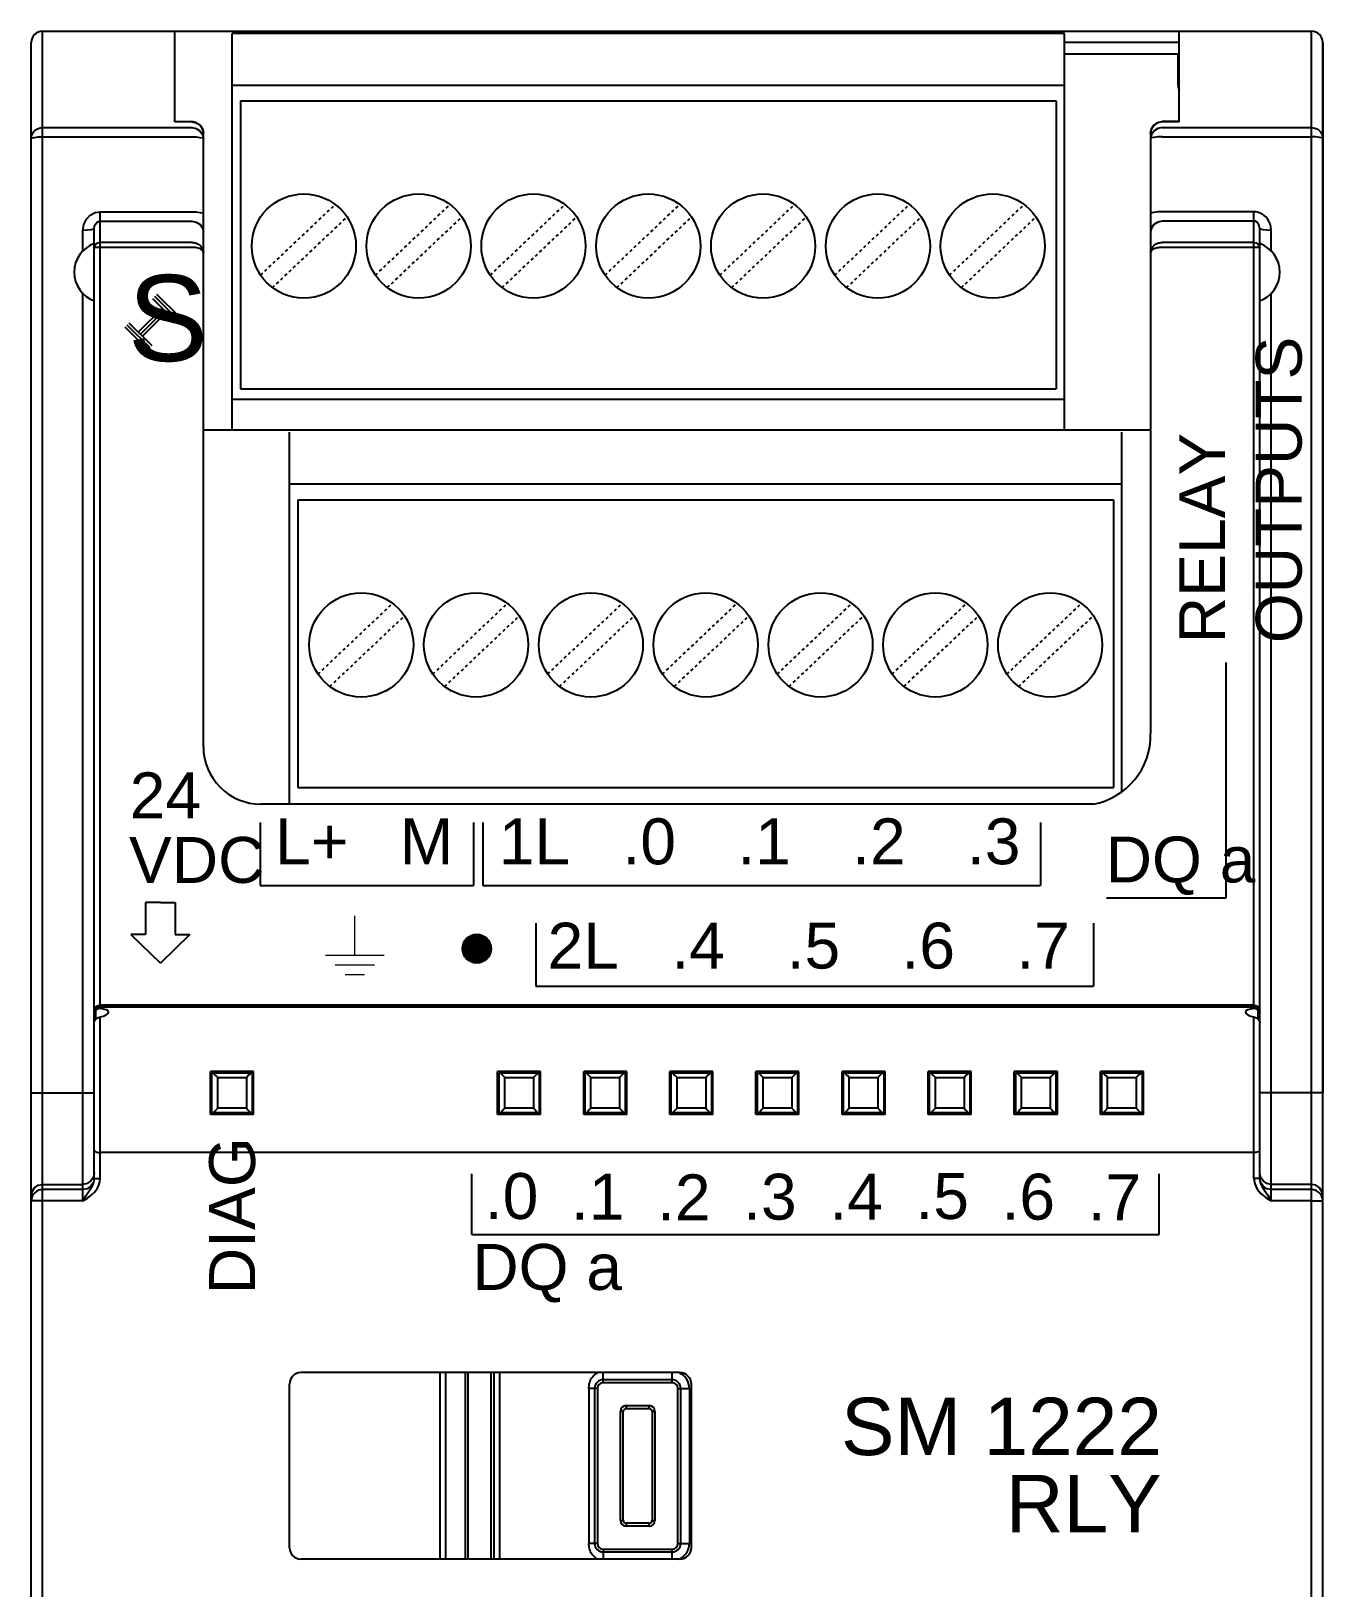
# Model space of a CAD drawing. Header units: inches. Extents: x 57 to 2760, y -193 to 2149.
# Drawn here: x 440 to 485, y 1549.4 to 1603.7 of the extents above; entities that cross this region are included whole.
import ezdxf

# ---------------------------------------------------------------- set-up
doc = ezdxf.new("R2010")
doc.units = ezdxf.units.IN
doc.header["$MEASUREMENT"] = 0
doc.linetypes.add('DOT', pattern=[0.2, 0.1, -0.1])
doc.styles.get("Standard").update_dxf_attribs({"font": 'arial.ttf'})

msp = doc.modelspace()

# ---------------------------------------------------------------- linework, layer by layer
at = {"color": 7, "linetype": 'Continuous'}
for p, q in [((440.37329, 1603.68422), (484.57329, 1603.68422)), ((440.37329, 1503.68422), (440.37329, 1603.68422)), ((444.97329, 1600.51791), (444.97329, 1603.68422)), ((479.97329, 1600.51791), (479.97329, 1603.68422)), ((484.57329, 1503.68422), (484.57329, 1603.68422)), ((439.97329, 1504.08422), (439.97329, 1603.28422)), ((475.97329, 1603.60422), (446.97329, 1603.60422)), ((446.97329, 1589.78895), (446.97329, 1603.60422)), ((475.97329, 1589.78895), (475.97329, 1603.60422)), ((479.97329, 1603.28422), (475.97329, 1603.28422)), ((484.97329, 1504.08422), (484.97329, 1603.28422)), ((484.97329, 1603.28422), (484.97329, 1566.68422)), ((479.97329, 1602.88422), (475.97329, 1602.88422)), ((479.92329, 1602.88422), (479.92329, 1601.88422)), ((475.97329, 1601.79422), (446.97329, 1601.79422)), ((479.97329, 1601.74784), (479.94488, 1601.74784)), ((447.26329, 1601.25422), (475.68329, 1601.25422)), ((447.26329, 1601.25422), (447.26329, 1591.22222)), ((475.68329, 1601.25422), (475.68329, 1591.22222)), ((444.97329, 1600.53058), (445.57329, 1600.53058)), ((445.57329, 1600.51791), (444.97329, 1600.51791)), ((445.72449, 1600.5009), (445.57329, 1600.53058)), ((479.1504, 1600.45221), (479.05727, 1600.36804)), ((479.25765, 1600.50138), (479.1504, 1600.45221)), ((479.22208, 1600.5009), (479.37329, 1600.53058)), ((479.37329, 1600.51791), (479.25765, 1600.50138)), ((479.97329, 1600.53058), (479.37329, 1600.53058)), ((479.97329, 1600.51791), (479.37329, 1600.51791)), ((440.37329, 1600.32249), (445.57329, 1600.32249)), ((440.37329, 1600.00264), (445.57329, 1600.00264)), ((445.94268, 1600.08424), (445.97329, 1599.93594)), ((445.97329, 1578.74631), (445.97329, 1600.13058)), ((478.97329, 1600.13058), (478.97329, 1579.20822)), ((479.00389, 1600.08424), (478.97329, 1599.93594)), ((479.37329, 1600.32249), (484.57329, 1600.32249)), ((479.37329, 1600.00264), (484.57329, 1600.00264)), ((442.37329, 1597.38679), (445.57329, 1597.38679)), ((442.37329, 1569.62007), (442.37329, 1597.38679)), ((482.57329, 1597.38679), (479.37329, 1597.38679)), ((482.57329, 1569.62007), (482.57329, 1597.38679)), ((441.77329, 1596.007), (441.77329, 1596.74021)), ((442.17329, 1569.47356), (442.17329, 1596.80036)), ((442.37329, 1597.06189), (445.57329, 1597.06189)), ((445.97329, 1595.96918), (445.97329, 1596.67552)), ((482.57329, 1597.06189), (479.37329, 1597.06189)), ((482.77329, 1569.47356), (482.77329, 1596.80039)), ((483.17329, 1596.007), (483.17329, 1596.74021)), ((445.57329, 1596.3199), (442.37329, 1596.3199)), ((445.57329, 1596.14705), (442.37329, 1596.14705)), ((482.57329, 1596.3199), (479.37329, 1596.3199)), ((482.57329, 1596.14705), (479.37329, 1596.14842)), ((441.77329, 1562.92192), (441.77329, 1594.56144)), ((483.17329, 1562.92192), (483.17329, 1594.56144)), ((447.26329, 1591.22222), (475.68329, 1591.22222)), ((446.97329, 1590.85511), (475.97329, 1590.85511)), ((445.97329, 1589.78895), (478.97329, 1589.78895)), ((448.97329, 1576.74622), (448.97329, 1589.70422)), ((477.97329, 1577.17599), (477.97329, 1589.70422)), ((477.97329, 1587.89422), (448.97329, 1587.89422)), ((449.26329, 1587.35422), (477.68329, 1587.35422)), ((449.26329, 1587.35422), (449.26329, 1577.32222)), ((477.68329, 1587.35422), (477.68329, 1577.32222)), ((449.26329, 1577.32222), (477.68329, 1577.32222)), ((476.97319, 1576.74622), (447.97329, 1576.74622)), ((454.9989, 1571.71541), (455.49181, 1572.20832)), ((455.00464, 1571.67474), (455.53248, 1572.20258)), ((455.01042, 1571.77334), (455.43388, 1572.1968)), ((455.01234, 1571.63604), (455.57118, 1572.19488)), ((455.02003, 1571.59733), (455.60989, 1572.18719)), ((455.02195, 1571.83126), (455.37596, 1572.18527)), ((455.02773, 1571.55863), (455.64859, 1572.17949)), ((455.03347, 1571.88919), (455.31803, 1572.17375)), ((455.03543, 1571.51992), (455.6873, 1572.17179)), ((455.05352, 1571.49161), (455.71561, 1572.1537)), ((455.07211, 1571.46379), (455.74343, 1572.13511)), ((455.0907, 1571.43597), (455.77125, 1572.11652)), ((455.10928, 1571.40816), (455.79906, 1572.09794)), ((455.11044, 1572.01256), (455.19466, 1572.09678)), ((455.12787, 1571.38034), (455.82688, 1572.07935)), ((455.14759, 1571.35366), (455.85356, 1572.05963)), ((455.17541, 1571.33507), (455.87215, 1572.03181)), ((455.20322, 1571.31648), (455.89074, 1572.004)), ((455.23104, 1571.2979), (455.90932, 1571.97618)), ((455.25886, 1571.27931), (455.92791, 1571.94836)), ((455.28668, 1571.26072), (455.9465, 1571.92054)), ((455.31767, 1571.24531), (455.96191, 1571.88955)), ((455.35637, 1571.23761), (455.96961, 1571.85085)), ((455.39508, 1571.22991), (455.97731, 1571.81214)), ((455.43378, 1571.22221), (455.98501, 1571.77344)), ((455.47249, 1571.21452), (455.9927, 1571.73473)), ((455.51788, 1571.2135), (455.99372, 1571.68934)), ((455.57581, 1571.22503), (455.98219, 1571.63141)), ((455.63373, 1571.23655), (455.97067, 1571.57349)), ((455.69532, 1571.25174), (455.95548, 1571.5119)), ((455.83517, 1571.34518), (455.86204, 1571.37205)), ((442.22329, 1569.25312), (442.22329, 1569.56094)), ((482.57329, 1569.7402), (442.37329, 1569.7402)), ((482.57329, 1569.6728), (442.37329, 1569.6728)), ((482.72329, 1569.25312), (482.72329, 1569.56094)), ((442.17329, 1563.6921), (442.17329, 1569.43507)), ((442.37329, 1563.69686), (442.37329, 1569.32986)), ((482.57329, 1563.69686), (482.57329, 1569.32986)), ((482.77329, 1563.69214), (482.77329, 1569.43507)), ((482.77329, 1564.68066), (482.77329, 1569.12725)), ((447.72329, 1567.43422), (446.22329, 1567.43422)), ((446.22329, 1565.93422), (446.22329, 1567.43422)), ((446.27329, 1567.38422), (447.67329, 1567.38422)), ((446.27329, 1565.98422), (446.27329, 1567.38422)), ((447.67329, 1567.38422), (447.67329, 1565.98422)), ((447.72329, 1565.93422), (447.72329, 1567.43422)), ((457.72329, 1567.43422), (456.22329, 1567.43422)), ((456.22329, 1565.93422), (456.22329, 1567.43422)), ((456.27329, 1567.38422), (457.67329, 1567.38422)), ((456.27329, 1565.98422), (456.27329, 1567.38422)), ((457.67329, 1567.38422), (457.67329, 1565.98422)), ((457.72329, 1565.93422), (457.72329, 1567.43422)), ((460.72329, 1567.43422), (459.22329, 1567.43422)), ((459.22329, 1565.93422), (459.22329, 1567.43422)), ((459.27329, 1567.38422), (460.67329, 1567.38422)), ((459.27329, 1565.98422), (459.27329, 1567.38422)), ((460.67329, 1567.38422), (460.67329, 1565.98422)), ((460.72329, 1565.93422), (460.72329, 1567.43422)), ((463.72329, 1567.43422), (462.22329, 1567.43422)), ((462.22329, 1565.93422), (462.22329, 1567.43422)), ((462.27329, 1567.38422), (463.67329, 1567.38422)), ((462.27329, 1565.98422), (462.27329, 1567.38422)), ((463.67329, 1567.38422), (463.67329, 1565.98422)), ((463.72329, 1565.93422), (463.72329, 1567.43422)), ((466.72329, 1567.43422), (465.22329, 1567.43422)), ((465.22329, 1565.93422), (465.22329, 1567.43422)), ((465.27329, 1567.38422), (466.67329, 1567.38422)), ((465.27329, 1565.98422), (465.27329, 1567.38422)), ((466.67329, 1567.38422), (466.67329, 1565.98422)), ((466.72329, 1565.93422), (466.72329, 1567.43422)), ((468.22329, 1565.93422), (468.22329, 1567.43422)), ((469.72329, 1567.43422), (468.22329, 1567.43422)), ((468.27329, 1565.98422), (468.27329, 1567.38422)), ((468.27329, 1567.38422), (469.67329, 1567.38422)), ((469.67329, 1567.38422), (469.67329, 1565.98422)), ((469.72329, 1565.93422), (469.72329, 1567.43422)), ((471.22329, 1565.93422), (471.22329, 1567.43422)), ((472.72329, 1567.43422), (471.22329, 1567.43422)), ((471.27329, 1565.98422), (471.27329, 1567.38422)), ((471.27329, 1567.38422), (472.67329, 1567.38422)), ((472.67329, 1567.38422), (472.67329, 1565.98422)), ((472.72329, 1565.93422), (472.72329, 1567.43422)), ((474.22329, 1565.93422), (474.22329, 1567.43422)), ((475.72329, 1567.43422), (474.22329, 1567.43422)), ((474.27329, 1565.98422), (474.27329, 1567.38422)), ((474.27329, 1567.38422), (475.67329, 1567.38422)), ((475.67329, 1567.38422), (475.67329, 1565.98422)), ((475.72329, 1565.93422), (475.72329, 1567.43422)), ((477.22329, 1565.93422), (477.22329, 1567.43422)), ((478.72329, 1567.43422), (477.22329, 1567.43422)), ((477.27329, 1565.98422), (477.27329, 1567.38422)), ((477.27329, 1567.38422), (478.67329, 1567.38422)), ((478.67329, 1567.38422), (478.67329, 1565.98422)), ((478.72329, 1565.93422), (478.72329, 1567.43422)), ((446.22329, 1567.18422), (446.27329, 1567.18422)), ((446.47329, 1567.21993), (447.47329, 1567.21993)), ((446.47336, 1566.1485), (446.47336, 1567.21993)), ((447.47321, 1567.21993), (447.47321, 1566.1485)), ((447.67329, 1567.18422), (447.72329, 1567.18422)), ((456.22329, 1567.18422), (456.27329, 1567.18422)), ((456.47329, 1567.21993), (457.47329, 1567.21993)), ((456.47336, 1566.1485), (456.47336, 1567.21993)), ((457.47321, 1567.21993), (457.47321, 1566.1485)), ((459.47329, 1567.21993), (460.47329, 1567.21993)), ((459.47336, 1566.1485), (459.47336, 1567.21993)), ((460.47321, 1567.21993), (460.47321, 1566.1485)), ((462.47329, 1567.21993), (463.47329, 1567.21993)), ((462.47336, 1566.1485), (462.47336, 1567.21993)), ((463.47321, 1567.21993), (463.47321, 1566.1485)), ((465.47329, 1567.21993), (466.47329, 1567.21993)), ((465.47336, 1566.1485), (465.47336, 1567.21993)), ((466.47321, 1567.21993), (466.47321, 1566.1485)), ((468.47329, 1567.21993), (469.47329, 1567.21993)), ((468.47336, 1566.1485), (468.47336, 1567.21993)), ((469.47321, 1567.21993), (469.47321, 1566.1485)), ((471.47329, 1567.21993), (472.47329, 1567.21993)), ((471.47336, 1566.1485), (471.47336, 1567.21993)), ((472.47321, 1567.21993), (472.47321, 1566.1485)), ((474.47329, 1567.21993), (475.47329, 1567.21993)), ((474.47336, 1566.1485), (474.47336, 1567.21993)), ((475.47321, 1567.21993), (475.47321, 1566.1485)), ((477.47329, 1567.21993), (478.47329, 1567.21993)), ((477.47336, 1566.1485), (477.47336, 1567.21993)), ((478.47321, 1567.21993), (478.47321, 1566.1485)), ((478.67329, 1567.18422), (478.72329, 1567.18422)), ((439.97329, 1566.68422), (442.17329, 1566.68422)), ((484.97329, 1566.68422), (482.77329, 1566.68422)), ((446.22329, 1566.18422), (446.27329, 1566.18422)), ((447.72329, 1565.93422), (446.22329, 1565.93422)), ((447.67329, 1565.98422), (446.27329, 1565.98422)), ((447.47329, 1566.1485), (446.47329, 1566.1485)), ((447.67329, 1566.18422), (447.72329, 1566.18422)), ((456.22329, 1566.18422), (456.27329, 1566.18422)), ((457.72329, 1565.93422), (456.22329, 1565.93422)), ((457.67329, 1565.98422), (456.27329, 1565.98422)), ((457.47329, 1566.1485), (456.47329, 1566.1485)), ((460.72329, 1565.93422), (459.22329, 1565.93422)), ((460.67329, 1565.98422), (459.27329, 1565.98422)), ((460.47329, 1566.1485), (459.47329, 1566.1485)), ((463.72329, 1565.93422), (462.22329, 1565.93422)), ((463.67329, 1565.98422), (462.27329, 1565.98422)), ((463.47329, 1566.1485), (462.47329, 1566.1485)), ((466.72329, 1565.93422), (465.22329, 1565.93422)), ((466.67329, 1565.98422), (465.27329, 1565.98422)), ((466.47329, 1566.1485), (465.47329, 1566.1485)), ((469.72329, 1565.93422), (468.22329, 1565.93422)), ((469.67329, 1565.98422), (468.27329, 1565.98422)), ((469.47329, 1566.1485), (468.47329, 1566.1485)), ((472.72329, 1565.93422), (471.22329, 1565.93422)), ((472.67329, 1565.98422), (471.27329, 1565.98422)), ((472.47329, 1566.1485), (471.47329, 1566.1485)), ((475.72329, 1565.93422), (474.22329, 1565.93422)), ((475.67329, 1565.98422), (474.27329, 1565.98422)), ((475.47329, 1566.1485), (474.47329, 1566.1485)), ((478.72329, 1565.93422), (477.22329, 1565.93422)), ((478.67329, 1565.98422), (477.27329, 1565.98422)), ((478.47329, 1566.1485), (477.47329, 1566.1485)), ((478.67329, 1566.18422), (478.72329, 1566.18422)), ((482.57329, 1564.60034), (442.37329, 1564.60034)), ((440.37329, 1563.4964), (441.77329, 1563.4964)), ((442.17329, 1563.89487), (442.14284, 1563.74238)), ((442.27329, 1563.69623), (442.37329, 1563.69686)), ((482.67329, 1563.69623), (482.57329, 1563.69686)), ((482.80373, 1563.74238), (482.77329, 1563.89487)), ((484.57329, 1563.4964), (483.17329, 1563.4964)), ((439.97329, 1544.45532), (439.97329, 1563.09792)), ((439.98267, 1562.99893), (439.97329, 1562.91312)), ((441.77329, 1563.3116), (440.37329, 1563.3116)), ((484.57329, 1563.3116), (483.17329, 1563.3116)), ((484.97329, 1544.27052), (484.97329, 1563.09792)), ((441.77329, 1562.92192), (440.37329, 1562.92192)), ((484.57329, 1562.92192), (483.17329, 1562.92192)), ((448.97329, 1550.83422), (448.97329, 1556.53422)), ((462.57329, 1556.93422), (449.37329, 1556.93422)), ((454.22167, 1550.43422), (454.22167, 1556.93422)), ((454.42074, 1550.43422), (454.42074, 1556.93422)), ((455.10329, 1550.43422), (455.10329, 1556.93422)), ((455.10329, 1550.43422), (455.10329, 1556.93422)), ((455.20329, 1550.43422), (455.20329, 1556.93422)), ((456.00329, 1550.43422), (456.00329, 1556.93422)), ((456.10329, 1550.43422), (456.10329, 1556.93422)), ((456.30329, 1550.43422), (456.30329, 1556.93422)), ((459.90329, 1556.58422), (459.90329, 1556.93422)), ((462.30329, 1556.68422), (459.90329, 1556.68422)), ((462.30329, 1556.58422), (459.90329, 1556.58422)), ((462.30329, 1556.58422), (462.30329, 1556.93422)), ((462.97329, 1550.83422), (462.97329, 1556.53422)), ((459.70329, 1556.38422), (459.40329, 1556.38422)), ((459.40329, 1556.38422), (459.40329, 1550.98422)), ((459.60329, 1556.38422), (459.60329, 1550.98422)), ((459.70329, 1556.38422), (459.70329, 1550.98422)), ((462.50329, 1556.38422), (462.90329, 1556.38422)), ((462.50329, 1550.98422), (462.50329, 1556.38422)), ((462.60329, 1550.98422), (462.60329, 1556.38422)), ((462.90329, 1556.38422), (462.90329, 1550.98422)), ((460.60329, 1555.58422), (460.50329, 1555.58422)), ((460.50329, 1551.78422), (460.50329, 1555.58422)), ((460.60329, 1551.78422), (460.60329, 1555.58422)), ((460.60329, 1551.78422), (460.60329, 1555.58422)), ((460.70329, 1555.78422), (461.50329, 1555.78422)), ((460.70329, 1555.78422), (460.70329, 1555.68422)), ((460.70329, 1555.68422), (461.50329, 1555.68422)), ((460.70329, 1555.68422), (461.50329, 1555.68422)), ((461.50329, 1555.68422), (461.50329, 1555.78422)), ((461.70329, 1555.58422), (461.60329, 1555.58422)), ((461.60329, 1555.58422), (461.60329, 1551.78422)), ((461.70329, 1555.58422), (461.70329, 1551.78422)), ((460.50329, 1551.78422), (460.60329, 1551.78422)), ((461.50329, 1551.68422), (460.70329, 1551.68422)), ((461.50329, 1551.68422), (460.70329, 1551.68422)), ((460.70329, 1551.68422), (460.70329, 1551.58422)), ((461.50329, 1551.58422), (460.70329, 1551.58422)), ((461.50329, 1551.58422), (461.50329, 1551.68422)), ((461.60329, 1551.78422), (461.70329, 1551.78422)), ((459.70329, 1550.98422), (459.40329, 1550.98422)), ((459.90329, 1550.78422), (459.90328, 1550.43422)), ((459.90329, 1550.78422), (462.30329, 1550.78422)), ((459.90329, 1550.68422), (462.30329, 1550.68422)), ((459.90329, 1550.68422), (462.30329, 1550.68422)), ((462.30329, 1550.43422), (462.30329, 1550.78422)), ((462.50329, 1550.98422), (462.90329, 1550.98422)), ((462.57329, 1550.43422), (449.37329, 1550.43422))]:
    msp.add_line(p, q, dxfattribs=at)
at = {"linetype": 'DOT'}
for p, q in [((447.96743, 1595.18099), (450.56651, 1597.64304)), ((448.38006, 1594.7454), (450.97914, 1597.20745)), ((451.96743, 1595.18099), (454.56651, 1597.64304)), ((452.38006, 1594.7454), (454.97914, 1597.20745)), ((455.96743, 1595.18099), (458.56651, 1597.64304)), ((456.38006, 1594.7454), (458.97914, 1597.20745)), ((459.96743, 1595.18099), (462.56651, 1597.64304)), ((460.38006, 1594.7454), (462.97914, 1597.20745)), ((463.96743, 1595.18099), (466.56651, 1597.64304)), ((464.38006, 1594.7454), (466.97914, 1597.20745)), ((467.96743, 1595.18099), (470.56651, 1597.64304)), ((468.38006, 1594.7454), (470.97914, 1597.20745)), ((471.96743, 1595.18099), (474.56651, 1597.64304)), ((472.38006, 1594.7454), (474.97914, 1597.20745)), ((449.96743, 1581.28099), (452.56651, 1583.74304)), ((453.96743, 1581.28099), (456.56651, 1583.74304)), ((457.96743, 1581.28099), (460.56651, 1583.74304)), ((461.96743, 1581.28099), (464.56651, 1583.74304)), ((465.96743, 1581.28099), (468.56651, 1583.74304)), ((469.96743, 1581.28099), (472.56651, 1583.74304)), ((473.96743, 1581.28099), (476.56651, 1583.74304)), ((450.38006, 1580.8454), (452.97914, 1583.30745)), ((454.38006, 1580.8454), (456.97914, 1583.30745)), ((458.38006, 1580.8454), (460.97914, 1583.30745)), ((462.38006, 1580.8454), (464.97914, 1583.30745)), ((466.38006, 1580.8454), (468.97914, 1583.30745)), ((470.38006, 1580.8454), (472.97914, 1583.30745)), ((474.38006, 1580.8454), (476.97914, 1583.30745))]:
    msp.add_line(p, q, dxfattribs=at)
for p, q in [((444.26653, 1594.443), (445.06821, 1593.65108)), ((444.33679, 1594.51416), (445.13847, 1593.72224)), ((444.54551, 1594.03024), (443.70696, 1593.19201)), ((444.61621, 1593.95952), (443.77765, 1593.12129)), ((444.68691, 1593.88879), (443.84835, 1593.05056)), ((444.19627, 1594.37184), (444.99795, 1593.57993)), ((443.23629, 1593.37493), (444.03797, 1592.58301)), ((443.30655, 1593.44609), (444.10823, 1592.65417)), ((443.37681, 1593.51724), (444.17849, 1592.72533)), ((481.59361, 1581.67871), (481.59361, 1573.46774)), ((447.95013, 1576.1037), (447.95013, 1573.90911)), ((455.38013, 1576.1037), (455.38013, 1573.90911)), ((455.70664, 1576.1037), (455.70664, 1573.90911)), ((475.13664, 1576.1037), (475.13664, 1573.90911)), ((447.95013, 1573.90911), (455.38013, 1573.90911)), ((455.70664, 1573.90911), (475.13664, 1573.90911)), ((443.95996, 1573.32057), (443.95996, 1572.20218)), ((444.47401, 1573.32057), (443.95996, 1573.32057)), ((444.47401, 1573.32057), (444.98806, 1573.32057)), ((444.98806, 1573.32057), (444.98806, 1572.20218)), ((481.59361, 1573.46774), (477.44085, 1573.46774)), ((443.44591, 1572.20218), (444.47401, 1571.2047)), ((443.95996, 1572.20218), (443.44591, 1572.20218)), ((445.50211, 1572.20218), (444.47401, 1571.2047)), ((444.98806, 1572.20218), (445.50211, 1572.20218)), ((457.55717, 1572.59625), (457.55717, 1570.40166)), ((476.98717, 1572.59625), (476.98717, 1570.40166)), ((457.55717, 1570.40166), (476.98717, 1570.40166)), ((455.32887, 1561.74951), (455.32887, 1563.86554)), ((479.26797, 1561.74951), (479.26797, 1563.86554)), ((455.32887, 1561.74951), (479.26797, 1561.74951))]:
    msp.add_line(p, q)
at = {"color": 7, "linetype": 'Continuous', "lineweight": 15}
for p, q in [((451.25002, 1571.48851), (451.25002, 1572.85351)), ((450.22627, 1571.48851), (452.27377, 1571.48851)), ((450.56752, 1571.14726), (451.93252, 1571.14726)), ((450.90877, 1570.80601), (451.59127, 1570.80601))]:
    msp.add_line(p, q, dxfattribs=at)
at = {"color": 7, "linetype": 'Continuous'}
for points in [[(445.57329, 1600.51791), (445.68892, 1600.50138), (445.79617, 1600.45221), (445.8893, 1600.36804), (445.95214, 1600.25484), (445.97329, 1600.13058)], [(445.97329, 1600.13058), (445.94389, 1600.28109), (445.85684, 1600.41271), (445.72449, 1600.5009)], [(478.97329, 1600.13058), (479.00268, 1600.28109), (479.08973, 1600.41271), (479.22208, 1600.5009)], [(439.97329, 1599.93594), (439.97782, 1599.99395), (439.99315, 1600.05624), (440.02169, 1600.12026), (440.06532, 1600.18261), (440.12492, 1600.23895), (440.1991, 1600.28392), (440.28383, 1600.3127), (440.37329, 1600.32249)], [(439.97329, 1599.93594), (440.0034, 1599.96133), (440.09003, 1599.98303), (440.21994, 1599.99754), (440.37329, 1600.00264)], [(445.57329, 1600.32249), (445.72539, 1600.29345), (445.85562, 1600.20976), (445.94268, 1600.08424)], [(445.57329, 1600.00264), (445.72539, 1599.99763), (445.85562, 1599.98319), (445.94268, 1599.96153), (445.97329, 1599.93594)], [(479.05727, 1600.36804), (478.99443, 1600.25484), (478.97329, 1600.13058)], [(479.37329, 1600.00264), (479.22118, 1599.99763), (479.09095, 1599.98319), (479.00389, 1599.96153), (478.97329, 1599.93594)], [(479.37329, 1600.32249), (479.22118, 1600.29345), (479.09095, 1600.20976), (479.00389, 1600.08424)], [(484.57329, 1600.32249), (484.63328, 1600.31812), (484.69775, 1600.3033), (484.76402, 1600.27571), (484.82855, 1600.23354), (484.88686, 1600.17593), (484.93339, 1600.10422), (484.96317, 1600.02233), (484.97329, 1599.93594)], [(484.97329, 1599.93594), (484.94317, 1599.96133), (484.85654, 1599.98303), (484.72663, 1599.99754), (484.57329, 1600.00264)], [(441.77329, 1596.74021), (441.80601, 1596.95076), (441.89819, 1597.13505), (442.03505, 1597.27417), (442.19821, 1597.35856), (442.37329, 1597.38679)], [(445.57329, 1597.38679), (445.72636, 1597.38211), (445.85613, 1597.36879), (445.94284, 1597.34885), (445.97329, 1597.32532)], [(479.37329, 1597.38679), (479.22021, 1597.38211), (479.09044, 1597.36879), (479.00373, 1597.34885), (478.97329, 1597.32532)], [(483.17329, 1596.74021), (483.16218, 1596.86402), (483.13328, 1596.97228), (483.09189, 1597.0653), (483.04188, 1597.14395), (482.98665, 1597.20881), (482.92926, 1597.26065), (482.87172, 1597.3011), (482.81446, 1597.33223), (482.75672, 1597.35582), (482.69733, 1597.37281), (482.636, 1597.38325), (482.57329, 1597.38679)], [(442.17329, 1596.80039), (442.14283, 1596.77736), (442.05612, 1596.75784), (441.92635, 1596.74479), (441.77329, 1596.74021)], [(442.17329, 1596.80036), (442.18418, 1596.88544), (442.2149, 1596.96), (442.26058, 1597.01636), (442.31505, 1597.05053), (442.37329, 1597.06189)], [(445.57329, 1597.06189), (445.72636, 1597.03248), (445.85613, 1596.94872), (445.94284, 1596.82337), (445.97329, 1596.67552)], [(479.37329, 1597.06189), (479.22021, 1597.03248), (479.09044, 1596.94872), (479.00373, 1596.82337), (478.97329, 1596.67552)], [(482.77329, 1596.80039), (482.76958, 1596.85044), (482.75995, 1596.89421), (482.74615, 1596.93182), (482.72948, 1596.96363), (482.71107, 1596.98987), (482.69194, 1597.01085), (482.67276, 1597.02721), (482.65367, 1597.03981), (482.63443, 1597.04935), (482.61463, 1597.05623), (482.59419, 1597.06045), (482.57329, 1597.06189)], [(483.17329, 1596.74021), (483.02021, 1596.74479), (482.89044, 1596.75784), (482.80373, 1596.77736), (482.77329, 1596.80039)], [(442.17329, 1596.12671), (442.18851, 1596.20064), (442.23186, 1596.26331), (442.29675, 1596.30519), (442.37329, 1596.3199)], [(442.37329, 1596.14705), (442.2965, 1596.14549), (442.23123, 1596.14103), (442.18815, 1596.13441), (442.17329, 1596.12671)], [(445.57329, 1596.3199), (445.63812, 1596.31526), (445.69544, 1596.30315), (445.74532, 1596.28581), (445.78842, 1596.26486), (445.82567, 1596.24128), (445.85807, 1596.21547), (445.88665, 1596.18716), (445.91188, 1596.15592), (445.93331, 1596.12202), (445.95041, 1596.08611), (445.96283, 1596.04888), (445.97049, 1596.01063), (445.97329, 1595.96922)], [(445.97329, 1595.96919), (445.97049, 1595.99021), (445.96283, 1596.0096), (445.95041, 1596.02848), (445.93332, 1596.04669), (445.91189, 1596.06388), (445.88666, 1596.07972), (445.85808, 1596.09408), (445.8257, 1596.10716), (445.78845, 1596.11912), (445.74536, 1596.12975), (445.69548, 1596.13855), (445.63818, 1596.14469), (445.57337, 1596.14705)], [(478.97329, 1595.96917), (478.97602, 1596.01015), (478.98412, 1596.05029), (478.99738, 1596.08909), (479.01549, 1596.126), (479.03808, 1596.16056), (479.0647, 1596.19235), (479.09501, 1596.22113), (479.12871, 1596.24671), (479.16532, 1596.26877), (479.20419, 1596.28702), (479.24463, 1596.30126), (479.28609, 1596.31146), (479.32872, 1596.31771), (479.37329, 1596.3199)], [(479.37329, 1596.14705), (479.32872, 1596.14595), (479.28609, 1596.14278), (479.24463, 1596.1376), (479.20418, 1596.13038), (479.16531, 1596.12112), (479.12871, 1596.10993), (479.09501, 1596.09695), (479.0647, 1596.08236), (479.03808, 1596.06623), (479.01549, 1596.04871), (478.99738, 1596.02999), (478.98412, 1596.01032), (478.97602, 1595.98997), (478.97329, 1595.96919)], [(482.57329, 1596.3199), (482.64886, 1596.30557), (482.71378, 1596.26421), (482.75795, 1596.20089), (482.77329, 1596.12671)], [(482.77329, 1596.12671), (482.75795, 1596.13452), (482.71378, 1596.14119), (482.64886, 1596.14555), (482.57329, 1596.14705)], [(442.17329, 1569.55633), (442.18384, 1569.61528), (442.21313, 1569.66646), (442.25678, 1569.70578), (442.31161, 1569.73124), (442.37329, 1569.7402)], [(442.37329, 1569.6728), (442.29675, 1569.65764), (442.23186, 1569.61445), (442.18851, 1569.54981), (442.17329, 1569.47356)], [(442.22329, 1569.56094), (442.1861, 1569.50211), (442.17329, 1569.43507)], [(442.37329, 1569.62007), (442.29144, 1569.60763), (442.22329, 1569.56094)], [(442.67329, 1569.5033), (442.65233, 1569.54683), (442.59113, 1569.58141), (442.495, 1569.60576), (442.37329, 1569.62007)], [(442.37329, 1569.32986), (442.495, 1569.36039), (442.59113, 1569.4041), (442.65233, 1569.45399), (442.67329, 1569.5033)], [(482.57329, 1569.62007), (482.45157, 1569.60576), (482.35544, 1569.58141), (482.29424, 1569.54683), (482.27329, 1569.5033)], [(482.27329, 1569.5033), (482.29424, 1569.45399), (482.35544, 1569.4041), (482.45157, 1569.36039), (482.57329, 1569.32986)], [(482.57329, 1569.7402), (482.63488, 1569.73126), (482.68955, 1569.70594), (482.73323, 1569.66672), (482.76269, 1569.61537), (482.77329, 1569.55633)], [(482.57329, 1569.6728), (482.64982, 1569.65764), (482.71471, 1569.61445), (482.75806, 1569.54981), (482.77329, 1569.47356)], [(482.72329, 1569.56094), (482.65515, 1569.60762), (482.57329, 1569.62007)], [(482.77329, 1569.43507), (482.76041, 1569.50227), (482.72329, 1569.56094)], [(442.17329, 1569.12725), (442.1861, 1569.19429), (442.22329, 1569.25312)], [(442.22329, 1569.25312), (442.29145, 1569.30337), (442.37329, 1569.32986)], [(482.57329, 1569.32986), (482.65516, 1569.30334), (482.72329, 1569.25312)], [(482.72329, 1569.25312), (482.76041, 1569.19445), (482.77329, 1569.12725)], [(446.47329, 1567.21993), (446.4191, 1567.275), (446.3666, 1567.32974), (446.31595, 1567.38422)], [(447.47329, 1567.21993), (447.52747, 1567.275), (447.57997, 1567.32974), (447.63062, 1567.38422)], [(456.47329, 1567.21993), (456.41903, 1567.27507), (456.36654, 1567.32981), (456.31595, 1567.38422)], [(457.47329, 1567.21993), (457.52754, 1567.27507), (457.58003, 1567.32981), (457.63062, 1567.38422)], [(459.47329, 1567.21993), (459.41904, 1567.27505), (459.36655, 1567.3298), (459.31595, 1567.38422)], [(460.47329, 1567.21993), (460.52753, 1567.27505), (460.58002, 1567.3298), (460.63062, 1567.38422)], [(462.47329, 1567.21993), (462.41906, 1567.27504), (462.36656, 1567.32979), (462.31595, 1567.38422)], [(463.47329, 1567.21993), (463.52751, 1567.27504), (463.58001, 1567.32979), (463.63062, 1567.38422)], [(465.47329, 1567.21993), (465.41907, 1567.27503), (465.36658, 1567.32977), (465.31595, 1567.38422)], [(466.47329, 1567.21993), (466.5275, 1567.27503), (466.57999, 1567.32977), (466.63062, 1567.38422)], [(468.47329, 1567.21993), (468.41908, 1567.27502), (468.36659, 1567.32976), (468.31595, 1567.38422)], [(469.47329, 1567.21993), (469.52749, 1567.27502), (469.57998, 1567.32976), (469.63062, 1567.38422)], [(471.47329, 1567.21993), (471.41909, 1567.27501), (471.36659, 1567.32975), (471.31595, 1567.38422)], [(472.47329, 1567.21993), (472.52748, 1567.27501), (472.57997, 1567.32975), (472.63062, 1567.38422)], [(474.47329, 1567.21993), (474.4191, 1567.275), (474.3666, 1567.32975), (474.31595, 1567.38422)], [(475.47329, 1567.21993), (475.52747, 1567.275), (475.57997, 1567.32975), (475.63062, 1567.38422)], [(477.47329, 1567.21993), (477.4191, 1567.275), (477.3666, 1567.32974), (477.31595, 1567.38422)], [(478.47329, 1567.21993), (478.52747, 1567.275), (478.57997, 1567.32974), (478.63062, 1567.38422)], [(446.47329, 1566.1485), (446.4191, 1566.09344), (446.3666, 1566.03869), (446.31595, 1565.98422)], [(447.47329, 1566.1485), (447.52747, 1566.09344), (447.57997, 1566.03869), (447.63062, 1565.98422)], [(456.47329, 1566.1485), (456.41903, 1566.09337), (456.36654, 1566.03862), (456.31595, 1565.98422)], [(457.47329, 1566.1485), (457.52754, 1566.09337), (457.58003, 1566.03862), (457.63062, 1565.98422)], [(459.47329, 1566.1485), (459.41904, 1566.09338), (459.36655, 1566.03864), (459.31595, 1565.98422)], [(460.47329, 1566.1485), (460.52753, 1566.09338), (460.58002, 1566.03864), (460.63062, 1565.98422)], [(462.47329, 1566.1485), (462.41906, 1566.0934), (462.36656, 1566.03865), (462.31595, 1565.98422)], [(463.47329, 1566.1485), (463.52751, 1566.0934), (463.58001, 1566.03865), (463.63062, 1565.98422)], [(465.47329, 1566.1485), (465.41907, 1566.09341), (465.36658, 1566.03866), (465.31595, 1565.98422)], [(466.47329, 1566.1485), (466.5275, 1566.09341), (466.57999, 1566.03866), (466.63062, 1565.98422)], [(468.47329, 1566.1485), (468.41908, 1566.09342), (468.36659, 1566.03868), (468.31595, 1565.98422)], [(469.47329, 1566.1485), (469.52749, 1566.09342), (469.57998, 1566.03868), (469.63062, 1565.98422)], [(471.47329, 1566.1485), (471.41909, 1566.09343), (471.36659, 1566.03868), (471.31595, 1565.98422)], [(472.47329, 1566.1485), (472.52748, 1566.09343), (472.57997, 1566.03868), (472.63062, 1565.98422)], [(474.47329, 1566.1485), (474.4191, 1566.09344), (474.3666, 1566.03869), (474.31595, 1565.98422)], [(475.47329, 1566.1485), (475.52747, 1566.09344), (475.57997, 1566.03869), (475.63062, 1565.98422)], [(477.47329, 1566.1485), (477.4191, 1566.09344), (477.3666, 1566.03869), (477.31595, 1565.98422)], [(478.47329, 1566.1485), (478.52747, 1566.09344), (478.57997, 1566.03869), (478.63062, 1565.98422)], [(442.17329, 1564.68066), (442.18719, 1564.65083), (442.22848, 1564.62489), (442.29334, 1564.60691), (442.37329, 1564.60034)], [(482.77329, 1564.68066), (482.75938, 1564.65083), (482.71809, 1564.62489), (482.65323, 1564.60691), (482.57329, 1564.60034)], [(439.97329, 1563.09792), (440.00373, 1563.25041), (440.09044, 1563.37968), (440.22021, 1563.46606), (440.37329, 1563.4964)], [(442.14284, 1563.74238), (442.05613, 1563.61311), (441.92636, 1563.52673), (441.77329, 1563.4964)], [(441.77329, 1562.92192), (441.93109, 1563.01628), (442.06893, 1563.11494), (442.18376, 1563.22426), (442.27163, 1563.34286), (442.33087, 1563.46492), (442.36347, 1563.58459), (442.37329, 1563.69686)], [(442.16983, 1563.69279), (442.14284, 1563.55758), (442.05613, 1563.42831), (441.92636, 1563.34193), (441.77329, 1563.3116)], [(441.77329, 1562.92192), (441.87856, 1563.09804), (441.97029, 1563.23383), (442.04676, 1563.34291), (442.10544, 1563.43976), (442.14499, 1563.53006), (442.16674, 1563.61458), (442.17329, 1563.6921)], [(442.17329, 1563.6921), (442.20008, 1563.69448), (442.27329, 1563.69623)], [(482.57329, 1563.69686), (482.60069, 1563.50986), (482.6835, 1563.32906), (482.82203, 1563.1635), (482.9986, 1563.02719), (483.17329, 1562.92192)], [(482.77329, 1563.6921), (482.74649, 1563.69448), (482.67329, 1563.69623)], [(482.77329, 1563.69214), (482.79162, 1563.5619), (482.84703, 1563.4288), (482.93934, 1563.28576), (483.05669, 1563.11576), (483.17329, 1562.92192)], [(483.17329, 1563.3116), (483.02021, 1563.34193), (482.89044, 1563.42831), (482.80373, 1563.55758), (482.77673, 1563.69283)], [(483.17329, 1563.4964), (483.02021, 1563.52673), (482.89044, 1563.61311), (482.80373, 1563.74238)], [(484.97329, 1563.09792), (484.94284, 1563.25041), (484.85613, 1563.37968), (484.72636, 1563.46606), (484.57329, 1563.4964)], [(440.37329, 1563.3116), (440.30961, 1563.30652), (440.2426, 1563.28973), (440.17519, 1563.2593), (440.11101, 1563.21399), (440.05451, 1563.15383), (440.01045, 1563.08085), (439.98267, 1562.99893)], [(484.88092, 1563.16781), (484.82179, 1563.22537), (484.74815, 1563.2715), (484.66352, 1563.30133), (484.57329, 1563.3116)], [(484.97329, 1562.91312), (484.96871, 1562.97324), (484.95322, 1563.03774), (484.92451, 1563.10381), (484.88092, 1563.16781)], [(440.37329, 1562.92192), (440.21965, 1562.92124), (440.0895, 1562.91932), (440.00296, 1562.91644), (439.97329, 1562.91312)], [(484.57329, 1562.92192), (484.72692, 1562.92124), (484.85707, 1562.91932), (484.94361, 1562.91644), (484.97329, 1562.91312)], [(459.40329, 1556.38422), (459.40431, 1556.42907), (459.40793, 1556.47638), (459.41508, 1556.52638), (459.4266, 1556.5782), (459.44275, 1556.62976), (459.46333, 1556.67943), (459.48789, 1556.72617), (459.516, 1556.76955), (459.54747, 1556.80956), (459.58201, 1556.84604), (459.61922, 1556.87869), (459.65857, 1556.90721), (459.69943, 1556.93135), (459.70555, 1556.93422)], [(459.70555, 1550.43422), (459.69939, 1550.43711), (459.65852, 1550.46126), (459.61917, 1550.4898), (459.58195, 1550.52246), (459.54741, 1550.55895), (459.51594, 1550.59897), (459.48782, 1550.64238), (459.46328, 1550.68913), (459.44272, 1550.73878), (459.42659, 1550.79029), (459.41508, 1550.84204), (459.40793, 1550.89202), (459.40431, 1550.93934), (459.40329, 1550.98422)]]:
    msp.add_lwpolyline(points, dxfattribs=at)
for centre, radius in [((449.47329, 1596.19422), 1.815), ((453.47329, 1596.19422), 1.815), ((457.47329, 1596.19422), 1.815), ((461.47329, 1596.19422), 1.815), ((465.47329, 1596.19422), 1.815), ((469.47329, 1596.19422), 1.815), ((473.47329, 1596.19422), 1.815), ((451.47329, 1582.29422), 1.815), ((455.47329, 1582.29422), 1.815), ((459.47329, 1582.29422), 1.815), ((463.47329, 1582.29422), 1.815), ((467.47329, 1582.29422), 1.815), ((471.47329, 1582.29422), 1.815), ((475.47329, 1582.29422), 1.815), ((455.49772, 1571.7095), 0.5)]:
    msp.add_circle(centre, radius, dxfattribs=at)
for centre, radius, start, end in [((440.37329, 1603.28422), 0.4, 90, 180), ((484.57329, 1603.28422), 0.4, 0, 90), ((480.72329, 1601.88422), 0.8, 180, 199.697267), ((442.53757, 1595.28422), 1.06429, 110.01596, 249.98404), ((482.409, 1595.28422), 1.06429, 290.01596, 69.98404), ((447.97329, 1578.74622), 2, 179.997323, 270), ((476.53421, 1579.14627), 2.43986, 280.365181, 1.455004), ((457.87329, 1567.38422), 0.2, 180, 219.509619), ((457.87329, 1567.38422), 0.2, 210, 219.509619), ((459.07329, 1567.38422), 0.2, 320.490381, 0), ((460.87329, 1567.38422), 0.2, 180, 219.509619), ((460.87329, 1567.38422), 0.2, 210, 219.509619), ((462.07329, 1567.38422), 0.2, 320.490381, 0), ((463.87329, 1567.38422), 0.2, 180, 219.509619), ((463.87329, 1567.38422), 0.2, 210, 219.509619), ((465.07329, 1567.38422), 0.2, 320.490381, 0), ((466.87329, 1567.38422), 0.2, 180, 219.509619), ((466.87329, 1567.38422), 0.2, 210, 219.509619), ((468.07329, 1567.38422), 0.2, 320.490381, 0), ((469.87329, 1567.38422), 0.2, 180, 219.509619), ((469.87329, 1567.38422), 0.2, 210, 219.509619), ((471.07329, 1567.38422), 0.2, 320.490381, 0), ((472.87329, 1567.38422), 0.2, 180, 219.509619), ((472.87329, 1567.38422), 0.2, 210, 219.509619), ((474.07329, 1567.38422), 0.2, 320.490381, 0), ((475.87329, 1567.38422), 0.2, 180, 219.509619), ((475.87329, 1567.38422), 0.2, 210, 219.509619), ((477.07329, 1567.38422), 0.2, 320.490381, 0), ((457.87329, 1565.98422), 0.2, 140.490381, 180), ((457.87329, 1565.98422), 0.2, 140.490381, 150), ((459.07329, 1565.98422), 0.2, 0, 39.509599), ((459.07329, 1565.98422), 0.2, 0, 39.509619), ((460.87329, 1565.98422), 0.2, 140.490381, 180), ((460.87329, 1565.98422), 0.2, 140.490381, 150), ((462.07329, 1565.98422), 0.2, 0, 39.509599), ((462.07329, 1565.98422), 0.2, 0, 39.509619), ((463.87329, 1565.98422), 0.2, 140.490381, 180), ((463.87329, 1565.98422), 0.2, 140.490381, 150), ((465.07329, 1565.98422), 0.2, 0, 39.509599), ((465.07329, 1565.98422), 0.2, 0, 39.509619), ((466.87329, 1565.98422), 0.2, 140.490381, 180), ((466.87329, 1565.98422), 0.2, 140.490381, 150), ((468.07329, 1565.98422), 0.2, 0, 39.509599), ((468.07329, 1565.98422), 0.2, 0, 39.509619), ((469.87329, 1565.98422), 0.2, 140.490381, 180), ((469.87329, 1565.98422), 0.2, 140.490381, 150), ((471.07329, 1565.98422), 0.2, 0, 39.509599), ((471.07329, 1565.98422), 0.2, 0, 39.509619), ((472.87329, 1565.98422), 0.2, 140.490381, 180), ((472.87329, 1565.98422), 0.2, 140.490381, 150), ((474.07329, 1565.98422), 0.2, 0, 39.509599), ((474.07329, 1565.98422), 0.2, 0, 39.509619), ((475.87329, 1565.98422), 0.2, 140.490381, 180), ((475.87329, 1565.98422), 0.2, 140.490381, 150), ((477.07329, 1565.98422), 0.2, 0, 39.509599), ((477.07329, 1565.98422), 0.2, 0, 39.509619), ((449.37329, 1556.53422), 0.4, 90, 180), ((459.90329, 1556.38422), 0.3, 90, 180.00166), ((459.90329, 1556.38422), 0.2, 90, 180), ((462.30329, 1556.38422), 0.3, 0.000002, 89.999999), ((462.30329, 1556.38422), 0.3, 0, 90), ((462.30329, 1556.38422), 0.2, 0, 90), ((462.30329, 1556.38422), 0.6, 0, 67.607836), ((462.57329, 1556.53422), 0.4, 0, 90), ((460.70329, 1555.58422), 0.2, 90, 180), ((460.70329, 1555.58422), 0.1, 90, 180), ((461.50329, 1555.58422), 0.2, 0, 90), ((461.50329, 1555.58422), 0.1, 0, 90), ((461.50329, 1555.58422), 0.1, 0, 90), ((460.70329, 1551.78422), 0.2, 180, 270), ((460.70329, 1551.78422), 0.1, 180, 270), ((460.70329, 1551.78422), 0.1, 180, 270), ((461.50329, 1551.78422), 0.2, 270, 0), ((461.50329, 1551.78422), 0.1, 270, 0), ((449.37329, 1550.83422), 0.4, 180, 270), ((459.90329, 1550.98422), 0.3, 179.998328, 269.999999), ((459.90329, 1550.98422), 0.3, 180, 270), ((459.90329, 1550.98422), 0.2, 180, 270), ((462.30329, 1550.98422), 0.2, 270, 0), ((462.30329, 1550.98422), 0.3, 270, 0), ((462.57329, 1550.83422), 0.4, 270, 0), ((462.30329, 1550.98422), 0.6, 299.991389, 0)]:
    msp.add_arc(centre, radius, start, end, dxfattribs=at)

# ---------------------------------------------------------------- texts
for s, insert, char_height, width, attachment_point in [('S', (443.33812, 1595.18555), 3, 4.2892434, 1), ('24', (443.40715, 1577.05286), 1.6, 5.8936889, 4), ('L+', (449.75061, 1576.2496), 1.6, 5.3067617, 2), ('M', (453.75061, 1576.2496), 1.6, 5.3067617, 2), ('1L', (457.50713, 1576.2496), 1.6, 5.3067617, 2), ('.0', (461.50713, 1576.2496), 1.6, 5.3067617, 2), ('.1', (465.50713, 1576.2496), 1.6, 5.3067617, 2), ('.2', (469.50713, 1576.2496), 1.6, 5.3067617, 2), ('.3', (473.50713, 1576.2496), 1.6, 5.3067617, 2), ('VDC', (443.38136, 1574.78965), 1.6, 5.8936889, 4), ('DQ a', (477.40666, 1573.57728), 1.6, 5.3067617, 7), ('2L', (459.20771, 1572.6143), 1.6, 5.3067617, 2), ('.4', (463.20771, 1572.6143), 1.6, 5.3067617, 2), ('.5', (467.22691, 1572.6165), 1.6, 5.3067617, 2), ('.6', (471.22691, 1572.6165), 1.6, 5.3067617, 2), ('.7', (475.22691, 1572.6165), 1.6, 5.3067617, 2), ('.0', (456.71139, 1562.26596), 1.6, 6.9302573, 8), ('.1', (459.71139, 1562.26596), 1.6, 6.9302573, 8), ('.2', (462.71139, 1562.24338), 1.6, 6.9302573, 8), ('.3', (465.71133, 1562.24338), 1.6, 6.9302573, 8), ('.4', (468.71132, 1562.26596), 1.6, 6.9302573, 8), ('.5', (471.71132, 1562.26596), 1.6, 6.9302573, 8), ('.6', (474.71132, 1562.24338), 1.6, 6.9302573, 8), ('.7', (477.71126, 1562.24338), 1.6, 6.9302573, 8), ('DQ a', (455.34177, 1560.39746), 1.6, 5.4702222, 4), ('SM 1222', (479.36879, 1556.05989), 2, 16.32, 3), ('RLY', (479.35758, 1553.37095), 2, 16.32, 3)]:
    msp.add_mtext(s, dxfattribs=dict(insert=insert, char_height=char_height, width=width, attachment_point=attachment_point))
at = {"char_height": 1.6, "attachment_point": 1, "rotation": 90}
for s, insert, width in [('RELAY OUTPUTS', (479.96862, 1582.35725), 14.0458667), ('DIAG', (446.17433, 1559.67087), 4.9866667)]:
    msp.add_mtext(s, dxfattribs=dict(at, insert=insert, width=width))

doc.saveas('drawing.dxf')
